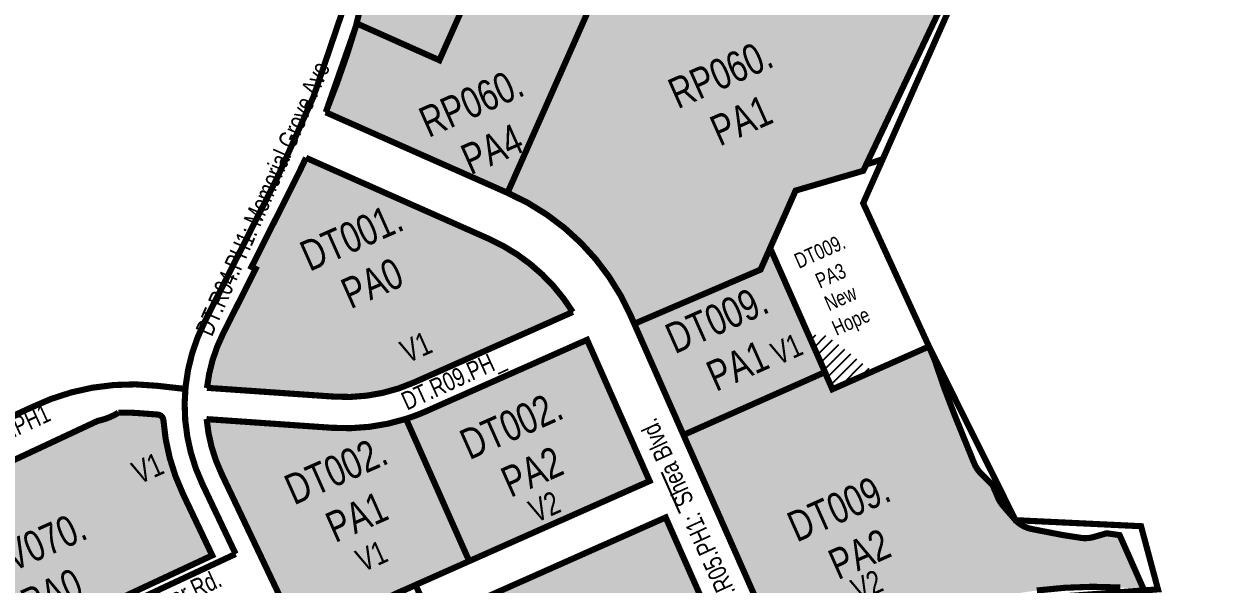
# Model space of a CAD drawing. Extents: x -12122 to 209056, y 8433 to 204611.
# Drawn here: x 46513 to 69747, y 107587 to 118567 of the extents above; entities that cross this region are included whole.
import ezdxf

# ---------------------------------------------------------------- set-up
doc = ezdxf.new("R2010")
doc.units = 0
doc.header["$LTSCALE"] = 1200
doc.header["$MEASUREMENT"] = 0
doc.linetypes.add('DASHED2', pattern=[0.375, 0.25, -0.125])
doc.linetypes.add('HIDDEN2', pattern=[0.1875, 0.125, -0.0625])
for name, color, linetype, true_color in [('a-hatch-2018', 7, 'Continuous', 0xffb689), ('a-hatch-2019', 7, 'Continuous', 0xffb689), ('a-hatch-2030', 7, 'Continuous', 0xffb689), ('a-note-bldgs', 1, 'Continuous', 0xff0000), ('a-site-districts', 7, 'DASHED2', 0x0024c5), ('a-site-parcel-Color', 1, 'HIDDEN2', 0xff0000)]:
    doc.layers.add(name, color=color, linetype=linetype, true_color=true_color)
for name, color, linetype in [('a-note-blocks', 3, 'Continuous'), ('a-note-parcel', 3, 'Continuous'), ('a-note-streets', 4, 'Continuous'), ('a-site-buildable', 4, 'Continuous'), ('a-site-parcel', 4, 'Continuous'), ('a-site-road', 1, 'Continuous')]:
    doc.layers.add(name, color=color, linetype=linetype)
doc.layers.add('NoPlot', color=193, linetype='Continuous', plot=False)
doc.styles.add('SWISS_LIGHT', font='swissl.ttf', dxfattribs={"width": 0.75})

msp = doc.modelspace()

# ---------------------------------------------------------------- hatches: boundary and pattern name
at = {"layer": 'a-hatch-2018'}
h = msp.add_hatch(color=256, dxfattribs=at)
h.dxf.hatch_style = 1
edge = h.paths.add_edge_path()
edge.add_line((65388.48978212849, 120818.1582201496), (66186.05940185487, 122282.085371159))
edge.add_line((66186.05940185487, 122282.085371159), (66262.97940185666, 122411.5653711632))
edge.add_line((66262.97940185666, 122411.5653711632), (66447.77940185554, 122462.5653711483))
edge.add_line((66447.77940185554, 122462.5653711483), (66864.55322427861, 122473.9968044162))
edge.add_line((66864.55322427861, 122473.9968044162), (66864.7820050288, 122885.3928637579))
edge.add_line((66864.7820050288, 122885.3928637579), (66865.77811872773, 124676.6079903767))
edge.add_line((66865.77811872773, 124676.6079903767), (64788.49340612255, 124702.769500114))
edge.add_line((64788.49340612255, 124702.769500114), (64725.80035154521, 125378.3203763217))
edge.add_line((64725.80035154521, 125378.3203763217), (63009.19502186961, 125573.9665530846))
edge.add_line((63009.19502186961, 125573.9665530846), (62983.67151383869, 126287.2700565979))
edge.add_line((62983.67151383869, 126287.2700565979), (61389.03619754501, 126132.0663441792))
edge.add_line((61389.03619754501, 126132.0663441792), (61432.09914338775, 126590.6113951952))
edge.add_arc((41698.63996295347, 128212.5203944852), 19800.00000070313, 355.3013747186103, 363.1955871221618)
edge.add_line((61467.85216256417, 129316.2635868117), (57267.0072703622, 129316.2635868192))
edge.add_line((57267.0072703622, 129316.2635868192), (53113.96269662306, 129007.6877944693))
edge.add_arc((34871.65510645376, 123929.2717243575), 18935.99999988164, -22.012900691948914, 15.556496149776478, ccw=False)
edge.add_line((52427.21095075831, 116831.7682905421), (56007.0629623295, 115245.2081532127))
edge.add_arc((54108.38134855325, 110961.0974948853), 4686.000000350695, 23.869860839625687, 66.09748386342028, ccw=False)
edge.add_line((58393.57345025972, 112857.3371038902), (58468.21654656011, 112688.6558859712))
edge.add_line((58468.21654656011, 112688.6558859712), (59802.84077201784, 113261.7669281736))
edge.add_line((59802.84077201784, 113261.7669281736), (60940.38300908916, 113749.3214242309))
edge.add_line((60940.38300908916, 113749.3214242309), (61627.40234657563, 115298.0693119019))
edge.add_line((61627.40234657563, 115298.0693119019), (62951.78011407517, 115685.9140346497))
edge.add_line((62951.78011407517, 115685.9140346497), (65388.48978212849, 120818.1582201496))
at = {"layer": 'a-hatch-2019'}
h = msp.add_hatch(color=256, dxfattribs=at)
h.dxf.hatch_style = 1
h.paths.add_polyline_path([(61022.58715138348, 114409.7566176785), (60921.11839756637, 114181.0155770548, -0.1892081075518312), (60294.22318234628, 113561.7383589193), (58434.87655110236, 112763.9988355777), (59431.4584382692, 110511.886387105), (62202.93643364911, 111742.3598423935)])
h = msp.add_hatch(color=256, dxfattribs=at)
h.dxf.hatch_style = 1
h.paths.add_polyline_path([(57543.99575082538, 112375.2311768229), (54399.35148913293, 110979.0802827541, -0.02741974757894379), (53999.16426684077, 110827.0725806962), (55236.23399580859, 108040.7373551377), (58767.98756729672, 109609.2093959431)])
h = msp.add_hatch(color=256, dxfattribs=at)
h.dxf.hatch_style = 1
edge = h.paths.add_edge_path()
edge.add_line((67971.72792932882, 108550.0249263823), (67720.14162501499, 108586.3039531189))
edge.add_line((67720.14162501499, 108586.3039531189), (67463.6541576356, 108513.0727501383))
edge.add_arc((67298.92740090465, 109090.0173710642), 599.9999999986509, 261.08371379023095, 285.934876817722, ccw=False)
edge.add_line((67205.93267751792, 108497.2678612199), (66857.45267738674, 108551.9398612466))
edge.add_arc((66950.44740077737, 109144.6893711172), 600.000000025336, 258.9923943951972, 261.0837137902537, ccw=False)
edge.add_line((66835.8838221642, 108555.7282633302), (66251.85582230178, 108669.3322633058))
edge.add_arc((66366.41940091018, 109258.2933710671), 599.9999999992018, 220.695987532157, 258.9923943951747, ccw=False)
edge.add_line((65911.51140013369, 108867.0661853699), (65688.13140013177, 109126.8061853732))
edge.add_arc((66143.0394009141, 109518.0333710755), 600.0000000069083, 203.4013932292476, 220.6959875321552, ccw=False)
edge.add_line((65592.39241999331, 109279.7312468485), (65485.24605893523, 109527.3153606059))
edge.add_line((65485.24605893523, 109527.3153606059), (65253.78538087211, 109760.8476746864))
edge.add_arc((65679.93540090401, 110183.2173710668), 599.9999999946924, 202.1188990664848, 224.7447376257809, ccw=False)
edge.add_line((65124.09271138196, 109957.2994556671), (64930.31084176419, 110434.0754359977))
edge.add_line((64930.31084176419, 110434.0754359977), (64726.69833158306, 110938.4899091161))
edge.add_line((64726.69833158306, 110938.4899091161), (64541.96821117766, 111420.337641965))
edge.add_arc((65102.20740073553, 111635.1213711135), 599.9999998528081, 198.8703656084878, 200.9757558484509, ccw=False)
edge.add_line((64534.45574001619, 111441.0645454829), (64351.84721230895, 111975.3219442146))
edge.add_line((64351.84721230895, 111975.3219442146), (64239.15146495016, 112244.5452457596))
edge.add_line((64239.15146495016, 112244.5452457596), (62347.530025378, 111407.4841721275))
edge.add_line((62347.530025378, 111407.4841721275), (62199.93410205648, 111741.0268751683))
edge.add_line((62199.93410205648, 111741.0268751683), (59431.45843826914, 110511.8863871052))
edge.add_line((59431.45843826914, 110511.8863871052), (61531.37220085904, 105766.4239355522))
edge.add_line((61531.37220085904, 105766.4239355522), (63984.22373928428, 106818.6635734341))
edge.add_arc((67487.4524645652, 98652.36793230248), 8885.999999999945, 97.35360498709213, 113.2186680288597, ccw=False)
edge.add_arc((67487.45246456521, 98652.36793230244), 8885.999999999989, 86.78985310160118, 97.35360498709213, ccw=False)
edge.add_line((67985.05357844602, 107524.4245783944), (68438.35904070371, 107499.0003377763))
edge.add_line((68438.35904070371, 107499.0003377763), (67971.72792932882, 108550.0249263823))
h = msp.add_hatch(color=256, dxfattribs=at)
h.dxf.hatch_style = 1
h.paths.add_polyline_path([(49248.39664984521, 110800.2816309744, 0.3716452459995082), (49137.66565598387, 110911.2153221667), (48740.51422776946, 110940.921880652, 0.02859710969553609), (48367.51245090607, 110947.4431401475, -0.07702148003754479), (48029.25444636498, 110803.7261816974), (47958.02303843194, 110785.6876487541), (43409.13512340909, 108657.36936419), (44791.98519926333, 105625.7711167568), (50204.02571437797, 108152.5673077558), (49627.80758060674, 109364.4289702038, -0.0930194455899034)])
h = msp.add_hatch(color=256, dxfattribs=at)
h.dxf.hatch_style = 1
h.paths.add_polyline_path([(53799.90872560236, 107402.8570551055), (55236.23399580858, 108040.7373551377), (53999.16426684075, 110827.0725806962, -0.09462135528645586), (52544.36874844894, 110652.3896224512), (50094.81791953712, 110822.1183917179, 0.08934189367920356), (50384.64564544642, 109756.8096274787), (51927.26564182944, 106512.47918333)])
h = msp.add_hatch(color=256, dxfattribs=at)
h.dxf.hatch_style = 1
h.paths.add_polyline_path([(59083.62312247142, 108895.9245449461), (55149.91069264533, 107148.940267062), (56710.43541035066, 103633.0203691436), (60662.32096594387, 105328.3250220493)])
at = {"layer": 'a-hatch-2030'}
h = msp.add_hatch(color=256, dxfattribs=at)
h.dxf.hatch_style = 1
h.paths.add_polyline_path([(55613.22631473187, 114356.5706033696), (52039.87134375983, 115940.2513072491, -0.007743651438639438), (51784.2242664813, 115412.4002093498), (50974.63571945811, 113804.7415440085), (51055.05437847788, 113764.2441257984), (50415.67698960715, 112494.5860950976, 0.08942404359409747), (50101.66596195703, 111435.1112607671), (52586.6726462444, 111262.925764077, 0.122358561379288), (54151.01292986265, 111538.4298693094), (57263.5662545396, 112920.3331135084, 0.1506063683954039)])
at = {"layer": 'NoPlot'}
h = msp.add_hatch(dxfattribs=at)
h.set_pattern_fill('ANSI31', color=256, scale=1200)
h.set_pattern_definition([(45, (-9635277.300599093, -34482551.83462893), (-106.0660171779821, 106.0660171779821), [])])
edge = h.paths.add_edge_path()
edge.add_arc((62098.2880940533, 112119.002668554), 359.999999988858, 51.86986084167841, 113.9401369816893)
edge.add_line((61952.20659466072, 112448.0318397945), (61900.77426058474, 112425.197048427))
edge.add_line((61900.77426058474, 112425.197048427), (62202.9364336491, 111742.3598423935))
edge.add_line((62202.9364336491, 111742.3598423935), (62199.93410205588, 111741.0268751697))
edge.add_line((62199.93410205588, 111741.0268751697), (62347.530025378, 111407.4841721275))
edge.add_line((62347.530025378, 111407.4841721275), (63140.66065998234, 111758.4522710525))
edge.add_line((63140.66065998234, 111758.4522710525), (62320.57000017716, 112402.1823892296))

# ---------------------------------------------------------------- linework, layer by layer
at = {"layer": 'a-site-buildable'}
for p, q in [((52039.87134375982, 115940.2513072491), (55613.22631397285, 114356.5706037059)), ((54151.01292986264, 111538.4298693094), (57263.56625453958, 112920.3331135084)), ((54399.3514891329, 110979.0802827541), (57543.99575082534, 112375.2311768229)), ((57543.99575082536, 112375.2311768229), (58767.98756729671, 109609.2093959431)), ((50101.66596195701, 111435.1112607671), (52586.67264624438, 111262.925764077)), ((55236.23399580857, 108040.7373551377), (53999.16426684075, 110827.0725806962)), ((47958.02303841883, 110785.687648748), (43409.13512340909, 108657.36936419)), ((47958.02303841896, 110785.6876487508), (48029.25444614328, 110803.7261816412)), ((50094.81791953713, 110822.1183917179), (52544.36874844896, 110652.3896224512)), ((58767.98756729671, 109609.2093959431), (53799.90872560234, 107402.8570551055)), ((55149.91069264532, 107148.940267062), (59083.62312247141, 108895.924544946)), ((59083.62312247141, 108895.924544946), (60662.32096594386, 105328.3250220492))]:
    msp.add_line(p, q, dxfattribs=at)
msp.add_lwpolyline([(65388.48978212849, 120818.1582201496), (66186.05940185487, 122282.085371159), (66262.97940185666, 122411.5653711632), (66447.77940185554, 122462.5653711483), (66864.55322427861, 122473.9968044162), (66864.7820050288, 122885.3928637579), (66865.77811872773, 124676.6079903767), (64788.49340612255, 124702.769500114), (64725.80035154521, 125378.3203763217), (63009.19502186961, 125573.9665530846), (62983.67151383869, 126287.2700565979), (61389.03619754501, 126132.0663441792), (61432.09914338775, 126590.6113951952, 0.03445862855661112), (61467.85216256417, 129316.2635868117), (57267.0072703622, 129316.2635868192), (53113.96269662306, 129007.6877944693, -0.1654117384128282), (52427.21095075831, 116831.7682905421), (56007.0629623295, 115245.2081532127, -0.1863665439439727), (58393.57345025972, 112857.3371038902), (58468.21654656011, 112688.6558859712), (59802.84077201784, 113261.7669281736), (60940.38300908916, 113749.3214242309), (61627.40234657563, 115298.0693119019), (62951.78011407517, 115685.9140346497)], format="xyb", close=True, dxfattribs=at)
for points in [[(50974.63571940921, 113804.7415439114), (51784.22426646762, 115412.4002093226, 0.007743651439040854), (52039.87134375982, 115940.2513072491)], [(50101.66596195701, 111435.1112607671, -0.08942404359383112), (50415.67698960565, 112494.5860950947), (51055.05437847786, 113764.2441257983), (50974.6357194581, 113804.7415440085)], [(68438.35904070371, 107499.0003377763), (67971.72792932882, 108550.0249263823), (67720.14162501499, 108586.3039531189), (67463.6541576356, 108513.0727501383, -0.1088606452388408), (67205.93267751792, 108497.2678612199), (66857.45267738674, 108551.9398612466, -0.009125355571867218), (66835.8838221642, 108555.7282633302), (66251.85582230178, 108669.3322633058, -0.1686724340742279), (65911.51140013369, 108867.0661853699), (65688.13140013177, 109126.8061853732, -0.07560546961041105), (65592.39241999331, 109279.7312468485), (65485.24605893523, 109527.3153606059), (65253.78538087211, 109760.8476746864, -0.09904583401866549), (65124.09271138196, 109957.2994556671), (64930.31084176419, 110434.0754359977), (64726.69833158306, 110938.4899091161), (64541.96821117766, 111420.337641965, -0.009186756361928962), (64534.45574001619, 111441.0645454829), (64351.84721230895, 111975.3219442146), (64239.15146495016, 112244.5452457596), (62347.530025378, 111407.4841721275), (62199.93410205648, 111741.0268751683), (59431.45843826914, 110511.8863871052), (61531.37220085904, 105766.4239355522)], [(48367.51245090606, 110947.4431401475, -0.02859710969244853), (48740.51422772929, 110940.921880655), (49137.66565598361, 110911.2153221667, -0.3716452459916249), (49248.39664984494, 110800.281630978, 0.0930194455907113), (49627.80758061074, 109364.4289701954), (50204.02571437795, 108152.5673077558)], [(54186.41947565645, 107574.5086985907), (56059.72781155384, 103353.8757420022), (53874.79584508932, 102416.5699225594), (50384.64564559422, 109756.8096271679, -0.08934189370705732), (50094.81791953712, 110822.1183917179, -0.08934189370705732)]]:
    msp.add_lwpolyline(points, format="xyb", dxfattribs=at)
msp.add_lwpolyline([(58434.87655111251, 112763.9988355548), (59431.4584382692, 110511.8863871049), (62202.9364336491, 111742.3598423935), (61127.83924288216, 114171.9040653249)], dxfattribs=at)
msp.add_lwpolyline([(59802.84077201784, 113261.7669281736), (58468.21654659696, 112688.655885987), (59431.4584382692, 110511.8863871049), (62202.9364336491, 111742.3598423935), (61127.83924288303, 114171.9040653259), (60940.38300908916, 113749.3214242309)], close=True, dxfattribs=at)
at = {"layer": 'a-site-buildable', "flags": 128}
msp.add_lwpolyline([(44791.98519926333, 105625.7711167568), (50204.02571437694, 108152.5673077554)], dxfattribs=at)
at = {"layer": 'a-site-buildable'}
for centre, radius, start, end in [((54108.38134816925, 110961.0974952891), 3714.000000146242, 31.83852213512443, 66.09748387623702), ((52814.36715496685, 114549.0467616511), 3294, 266.0363248438299, 293.9401380362542), ((47734.66740129876, 111967.0053710276), 1199.999999770704, 284.2107460034354, 301.8279869373791), ((52814.36715496685, 114549.0467616511), 3906, 266.0363248438299, 293.9401380362542)]:
    msp.add_arc(centre, radius, start, end, dxfattribs=at)
at = {"layer": 'a-site-districts', "const_width": 120}
for points in [[(50662.21576160802, 108180.9888185108), (50012.53193382733, 109547.3583883941, -0.2315998046030234), (50048.4037206711, 112712.4127272452), (51484.12798225615, 115563.5234047714, 0.1874468592501012), (52774.39392215681, 128974.2635868117), (64749.56601127047, 128974.2635868117), (64749.56601127047, 124499.9030695121), (69685.58121894114, 124402.6897777227), (69621.14212855425, 121130.7881245294), (65681.58248268056, 121208.3765324381), (62950.43808979355, 115051.556949839), (64239.15146495029, 112244.5452457592), (65933.81688045338, 108842.534956485), (68391.3932568933, 108724.7179692645), (68722.93400323391, 107487.5522349104), (66006.10040363856, 107286.2081017494)], [(45109.82391614372, 110331.2969230496), (46657.10616693881, 111048.1493337026, -0.1429152432421429), (49121.93836106587, 111475.2917372673), (49691.49716757944, 111411.050002184)]]:
    msp.add_lwpolyline(points, format="xyb", dxfattribs=at)
msp.add_lwpolyline([(36574.35185066488, 101603.6968312888), (50662.21576160802, 108180.9888185108)], dxfattribs=at)
at = {"layer": 'a-site-parcel'}
msp.add_lwpolyline([(57538.36394702456, 118753.370656535, 0.2388645158719492), (57254.35011517406, 119102.5951466645), (55548.11077745471, 119862.6604207397), (54652.08456536174, 117851.2079537148), (53034.02438640391, 118571.9927383198, -0.02434622033328109), (52427.21095075831, 116831.7682905421), (55986.24723410091, 115254.4335079286)], format="xyb", close=True, dxfattribs=at)
at = {"layer": 'a-site-parcel-Color', "const_width": 120}
for points in [[(64725.80035154521, 125378.3203763217), (64788.49340612255, 124702.769500114), (66865.77811872773, 124676.6079903767), (66864.7820050288, 122885.3928637579), (66864.55322427861, 122473.9968044162), (66447.77940185554, 122462.5653711483), (66262.97940185666, 122411.5653711632), (66186.05940185487, 122282.085371159), (65388.48978212848, 120818.1582201496), (62951.78011407517, 115685.9140346497), (61627.40234657563, 115298.0693119019), (60940.38300908916, 113749.3214242309), (58468.21654655971, 112688.6558859721), (58393.57345003635, 112857.337104395, 0.1863665439873097), (56007.06296110712, 115245.2081537545), (52427.21095075831, 116831.7682905421, 0.1654117384128282), (53113.96269662306, 129007.6877944693), (57267.00727036223, 129316.2635868192), (61467.85216256417, 129316.2635868117, -0.03445862855661153), (61432.09914338775, 126590.6113951951), (61389.03619754501, 126132.0663441792), (62983.67151383869, 126287.2700565979), (63009.19502186961, 125573.9665530846)], [(57538.36394702456, 118753.370656535, 0.2388645158719525), (57254.35011517406, 119102.5951466645), (55548.11077745471, 119862.6604207397), (54652.08456536174, 117851.2079537148), (53034.02438640391, 118571.9927383198, -0.02434622033328109), (52427.21095075831, 116831.7682905421), (55986.24723410091, 115254.4335079286)], [(55613.22631473187, 114356.5706033696), (52039.87134375983, 115940.2513072491, -0.007743651438639438), (51784.2242664813, 115412.4002093498), (50974.63571945811, 113804.7415440085), (51055.05437847788, 113764.2441257984), (50415.67698960715, 112494.5860950976, 0.08942404359409747), (50101.66596195703, 111435.1112607671), (52586.6726462444, 111262.925764077, 0.122358561379288), (54151.01292986265, 111538.4298693094), (57263.5662545396, 112920.3331135084, 0.1506063683954039), (55613.22631473187, 114356.5706033696)], [(57543.99575082538, 112375.2311768229), (54399.35148913293, 110979.0802827541, -0.02741974757894379), (53999.16426684077, 110827.0725806962), (55236.23399580859, 108040.7373551377), (58767.98756729672, 109609.2093959431), (57543.99575082538, 112375.2311768229)], [(49248.39664984521, 110800.2816309744, 0.3716452459995082), (49137.66565598387, 110911.2153221667), (48740.51422776946, 110940.921880652, 0.02859710969553609), (48367.51245090607, 110947.4431401475, -0.07702148003754479), (48029.25444636498, 110803.7261816974), (47958.02303843194, 110785.6876487541), (43409.13512340909, 108657.36936419), (44791.98519926333, 105625.7711167568), (50204.02571437797, 108152.5673077558), (49627.80758060674, 109364.4289702038, -0.0930194455899034), (49248.39664984521, 110800.2816309744, 0.3716452459995082)], [(53799.90872560236, 107402.8570551055), (55236.23399580858, 108040.7373551377), (53999.16426684075, 110827.0725806962, -0.09462135528645586), (52544.36874844894, 110652.3896224512), (50094.81791953712, 110822.1183917179, 0.08934189367920356), (50384.64564544642, 109756.8096274787), (51927.26564182944, 106512.47918333), (53799.90872560236, 107402.8570551055)]]:
    msp.add_lwpolyline(points, format="xyb", close=True, dxfattribs=at)
msp.add_lwpolyline([(63010.10067664566, 115808.7499112712), (63332.47928393794, 115912.7925225901), (62950.43808979355, 115051.556949839), (64239.15146495029, 112244.5452457592)], dxfattribs=at)
for points in [[(58468.21654659696, 112688.655885987), (59431.45843826927, 110511.8863871049), (62202.93643364916, 111742.3598423935), (61127.83924288222, 114171.904065325), (60940.38300908916, 113749.3214242309)], [(59083.62312247142, 108895.9245449461), (55149.91069264533, 107148.940267062), (56710.43541035066, 103633.0203691436), (60662.32096594387, 105328.3250220493), (59083.62312247142, 108895.9245449461)], [(54186.41947565644, 107574.5086985907), (51927.26564186276, 106512.4791833459), (53874.79584508932, 102416.5699225594), (56059.72781155384, 103353.8757420022)]]:
    msp.add_lwpolyline(points, close=True, dxfattribs=at)
for points in [[(68438.35904070371, 107499.0003377763), (67971.72792932882, 108550.0249263823), (67720.14162501499, 108586.3039531189), (67463.6541576356, 108513.0727501383, -0.1088606452388408), (67205.93267751792, 108497.2678612199), (66857.45267738674, 108551.9398612466, -0.009125355571867218), (66835.8838221642, 108555.7282633302), (66251.85582230178, 108669.3322633058, -0.1686724340742279), (65911.51140013369, 108867.0661853699), (65688.13140013177, 109126.8061853732, -0.07560546961041105), (65592.39241999331, 109279.7312468485), (65485.24605893523, 109527.3153606059), (65253.78538087211, 109760.8476746864, -0.09904583401866549), (65124.09271138196, 109957.2994556671), (64930.31084176419, 110434.0754359977), (64726.69833158306, 110938.4899091161), (64541.96821117766, 111420.337641965, -0.009186756361928962), (64534.45574001619, 111441.0645454829), (64351.84721230895, 111975.3219442146), (64239.15146495016, 112244.5452457596), (62347.530025378, 111407.4841721275), (62199.93410205648, 111741.0268751683), (59431.45843826914, 110511.8863871052), (61531.37220085904, 105766.4239355522)], [(66350.11063905677, 107465.2817280881, -0.04612573335909543), (67985.05357844602, 107524.4245783944)]]:
    msp.add_lwpolyline(points, format="xyb", dxfattribs=at)
at = {"layer": 'a-site-road'}
msp.add_line((58999.16933622352, 109783.6566042409), (59358.50827575057, 108971.6092353202), dxfattribs=at)

# ---------------------------------------------------------------- texts
at = {"layer": 'a-note-bldgs', "char_height": 450, "attachment_point": 5, "rotation": 23.94013698842527, "style": 'SWISS_LIGHT'}
for s, insert in [('V1', (54194.46337672509, 112231.9498006105)), ('V1', (61454.49875657025, 112193.992421414)), ('V1', (48939.89620514467, 109860.4390548235)), ('V2', (56710.12565041892, 109106.3081578016)), ('V1', (53324.39881146971, 108139.1443868488)), ('V2', (63024.15628937858, 107564.6069170726))]:
    msp.add_mtext(s, dxfattribs=dict(at, insert=insert))
at = {"layer": 'a-note-blocks', "attachment_point": 5, "style": 'SWISS_LIGHT'}
for s, insert, char_height, rotation in [('RP060.', (60157.549113065, 117585.1935323402), 600, 23.940136988425262), ('RP060.', (55278.54013853334, 117023.094620645), 600, 23.940136988425262), ('DT001.', (52932.63264718751, 114393.5614820399), 600, 23.940136988425266), ('DT009.\\P\\PNew\\PHope', (62423.8052927242, 113382.7726781119), 300, 23.940136988425262), ('DT009.', (60084.8704765436, 112779.1062462459), 600, 23.940136988425266), ('DT002.', (56062.2160632604, 110703.8046712656), 600, 23.940136988425266), ('DT002.', (52628.27831369484, 109818.6240296592), 600, 23.940136988425266), ('DT009.', (62473.14643412587, 109090.7278475738), 600, 23.940136988425262), ('WV070.', (46657.34045650089, 108311.8588060841), 600, 23.940136988425262)]:
    msp.add_mtext(s, dxfattribs=dict(at, insert=insert, char_height=char_height, rotation=rotation))
at = {"layer": 'a-note-parcel', "attachment_point": 5, "style": 'SWISS_LIGHT'}
for s, insert, char_height, rotation in [('PA1', (60561.70792817068, 116674.8794919276), 600, 23.940136988425266), ('PA4', (55682.69895363902, 116112.7805802324), 600, 23.940136988425266), ('PA0', (53336.79146229319, 113483.2474416273), 600, 23.940136988425262), ('PA3', (62314.1967729069, 113629.6513080199), 300, 23.940136988425262), ('PA1', (60489.02929164928, 111868.7922058332), 600, 23.940136988425262), ('PA2', (56466.37487836608, 109793.490630853), 600, 23.940136988425262), ('PA1', (53032.43712880052, 108908.3099892466), 600, 23.940136988425262), ('PA2', (62877.30524923155, 108180.4138071612), 600, 23.940136988425266), ('PA0', (47061.49927160657, 107401.5447656715), 600, 23.940136988425266)]:
    msp.add_mtext(s, dxfattribs=dict(at, insert=insert, char_height=char_height, rotation=rotation))
at = {"layer": 'a-note-streets', "char_height": 360, "attachment_point": 5, "style": 'SWISS_LIGHT'}
for s, insert, rotation in [('DT.R04.PH1: Memorial Grove Ave', (51195.79518144602, 115141.1822551718), 66.32314250719357), ('DT.R09.PH_', (54935.84831856377, 111548.7311843485), 24.59668820509805), ('WV.R04.PH1', (45978.04531399709, 110499.354374209), 24.59668820509805), ('DT.R05.PH1:  Shea Blvd.', (59613.82068489864, 108856.5939123705), 114.59668820509805), ('DT.R06.PH1: Trotter Rd.', (48463.20395779237, 106858.5549322292), 24.59668820509805)]:
    msp.add_mtext(s, dxfattribs=dict(at, insert=insert, rotation=rotation))

doc.saveas('drawing.dxf')
